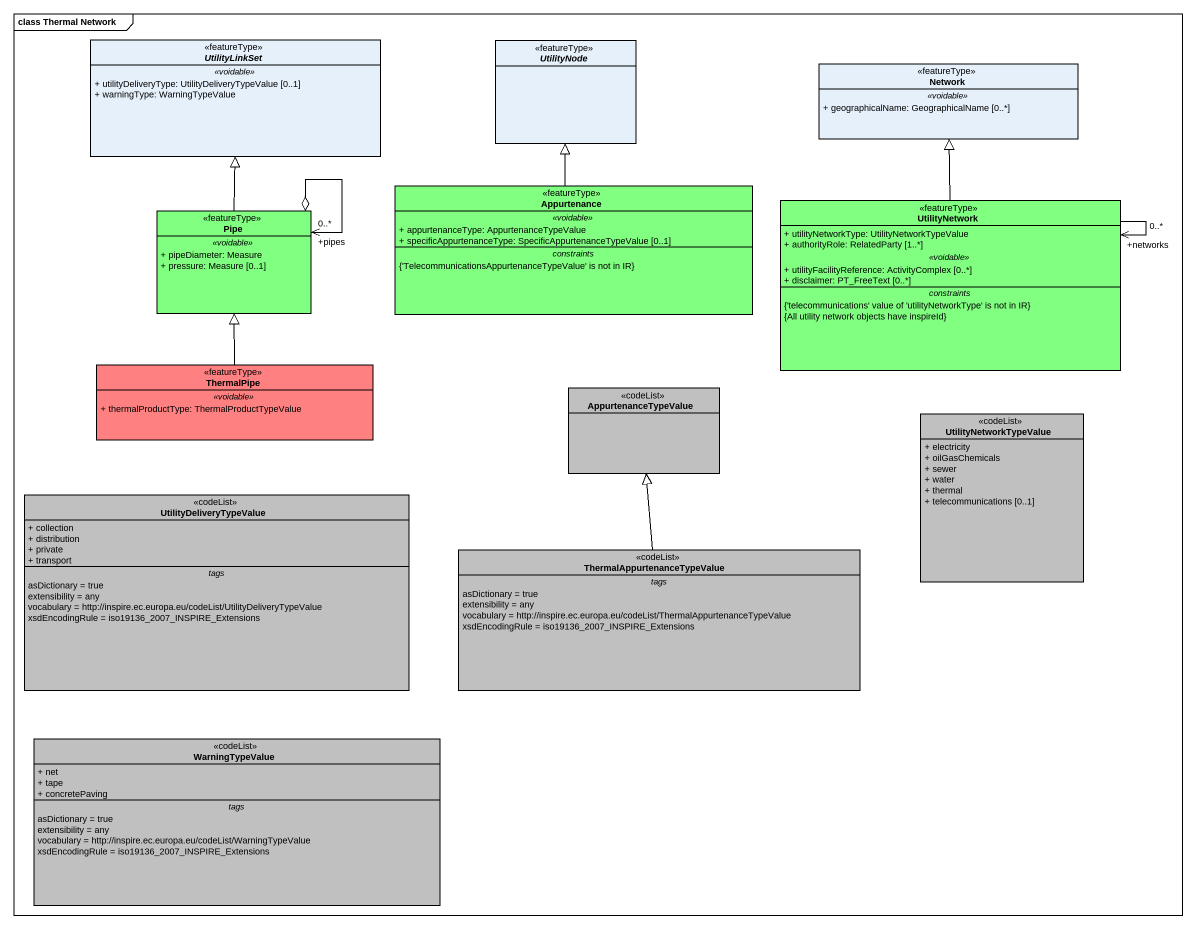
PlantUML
@startuml
mainframe class Thermal Network
hide circle
hide empty members
skinparam classAttributeIconSize 0
abstract class UtilityLinkSet <<featureType>> {
  .. <<voidable>> ..
  + utilityDeliveryType: UtilityDeliveryTypeValue [0..1]
  + warningType: WarningTypeValue
}
abstract class UtilityNode <<featureType>>
class "Network" as Network_ <<featureType>> {
  .. <<voidable>> ..
  + geographicalName: GeographicalName [0..*]
}
class Appurtenance <<featureType>> #80FF80 {
  .. <<voidable>> ..
  + appurtenanceType: AppurtenanceTypeValue
  + specificAppurtenanceType: SpecificAppurtenanceTypeValue [0..1]
  -- constraints --
  {'TelecommunicationsAppurtenanceTypeValue' is not in IR}
}
class Pipe <<featureType>> #80FF80 {
  .. <<voidable>> ..
  + pipeDiameter: Measure
  + pressure: Measure [0..1]
}
class UtilityNetwork <<featureType>> #80FF80 {
  + utilityNetworkType: UtilityNetworkTypeValue
  + authorityRole: RelatedParty [1..*]
  .. <<voidable>> ..
  + utilityFacilityReference: ActivityComplex [0..*]
  + disclaimer: PT_FreeText [0..*]
  -- constraints --
  {'telecommunications' value of 'utilityNetworkType' is not in IR}
  {All utility network objects have inspireId}
}
class ThermalPipe <<featureType>> #FF8080 {
  .. <<voidable>> ..
  + thermalProductType: ThermalProductTypeValue
}
class AppurtenanceTypeValue <<codeList>> #C0C0C0
class UtilityNetworkTypeValue <<codeList>> #C0C0C0 {
  + electricity
  + oilGasChemicals
  + sewer
  + water
  + thermal
  + telecommunications [0..1]
}
class UtilityDeliveryTypeValue <<codeList>> #C0C0C0 {
  + collection
  + distribution
  + private
  + transport
  -- tags --
  asDictionary = true
  extensibility = any
  vocabulary = http://inspire.ec.europa.eu/codeList/UtilityDeliveryTypeValue
  xsdEncodingRule = iso19136_2007_INSPIRE_Extensions
}
class ThermalAppurtenanceTypeValue <<codeList>> #C0C0C0 {
  -- tags --
  asDictionary = true
  extensibility = any
  vocabulary = http://inspire.ec.europa.eu/codeList/ThermalAppurtenanceTypeValue
  xsdEncodingRule = iso19136_2007_INSPIRE_Extensions
}
class WarningTypeValue <<codeList>> #C0C0C0 {
  + net
  + tape
  + concretePaving
  -- tags --
  asDictionary = true
  extensibility = any
  vocabulary = http://inspire.ec.europa.eu/codeList/WarningTypeValue
  xsdEncodingRule = iso19136_2007_INSPIRE_Extensions
}
Appurtenance -up-|> UtilityNode
Pipe -up-|> UtilityLinkSet
Pipe "+pipes\n0..*" <--o Pipe
UtilityNetwork -up-|> Network_
UtilityNetwork "+networks\n0..*" <-- UtilityNetwork
ThermalPipe -up-|> Pipe
ThermalAppurtenanceTypeValue -up-|> AppurtenanceTypeValue
@enduml
